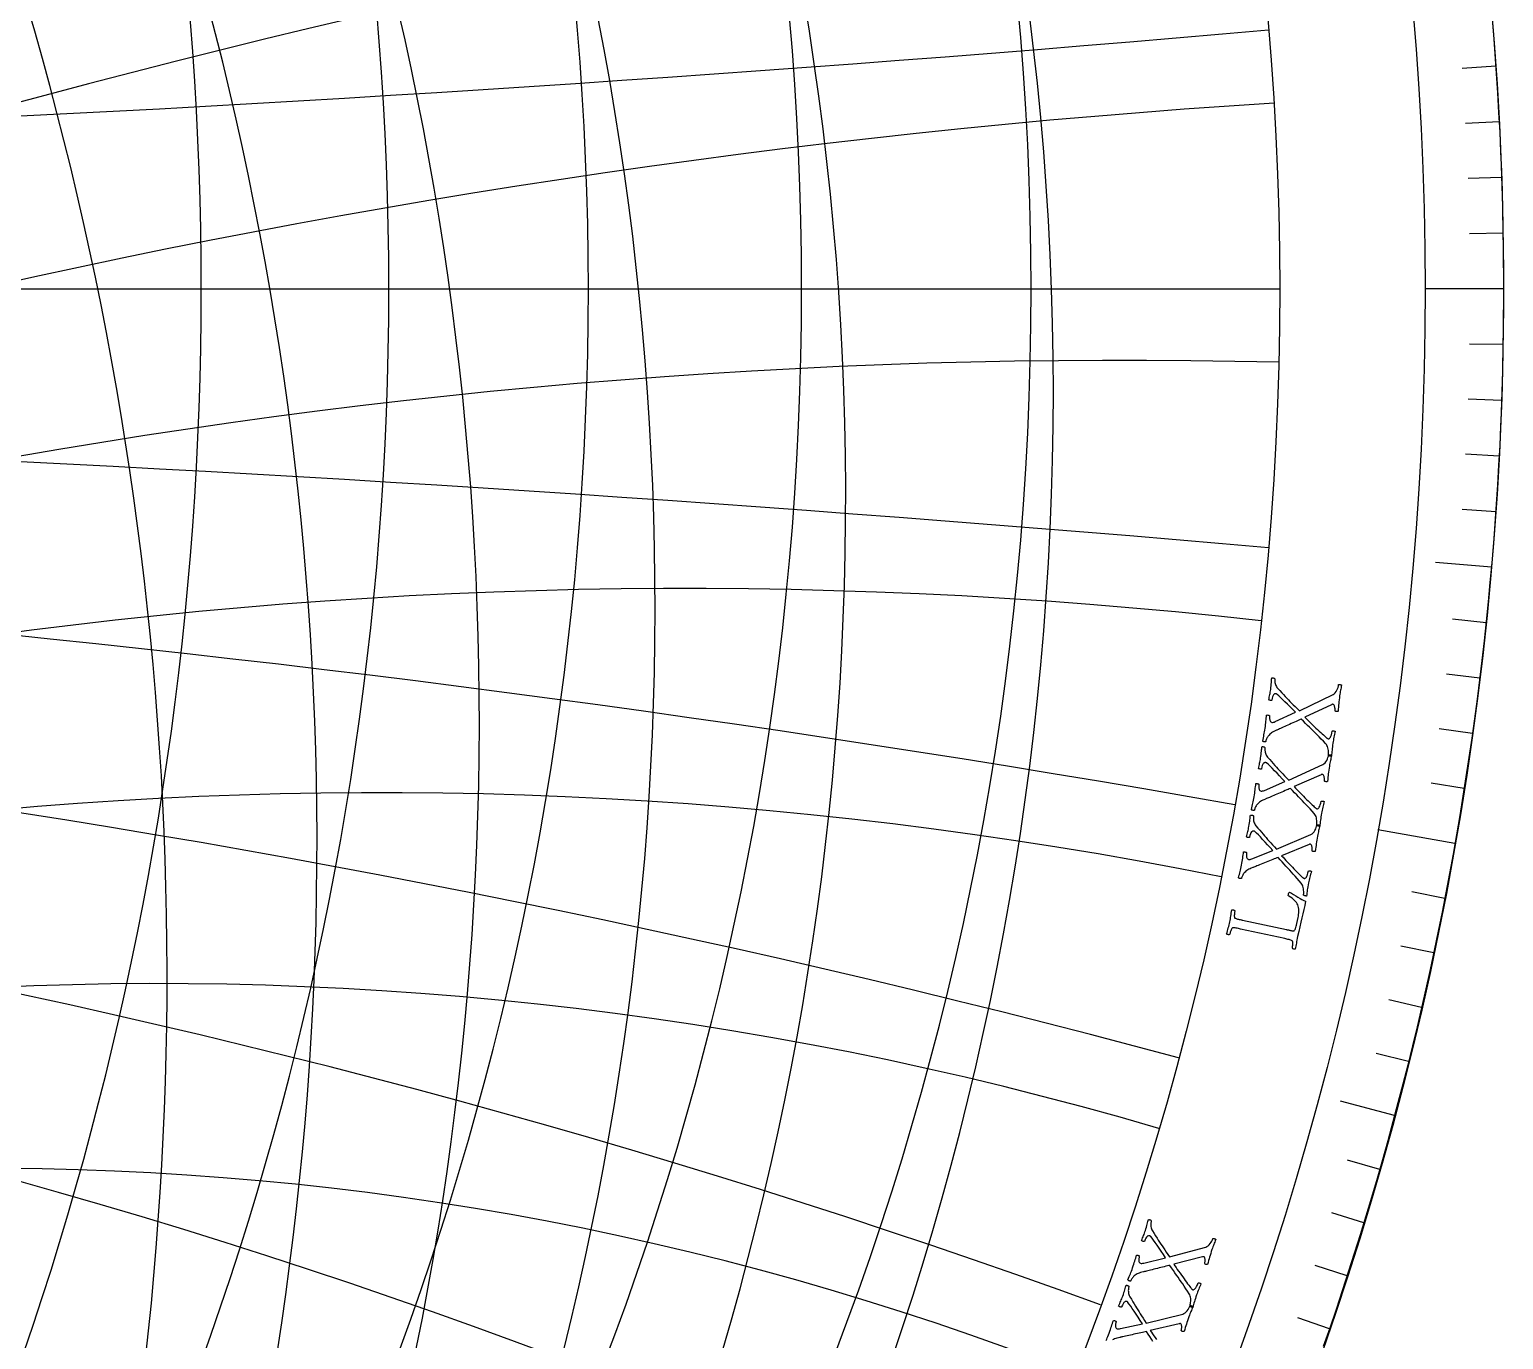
# Model space of a CAD drawing. Header units: millimetres. Extents: x -92 to 92, y -92 to 120.
# Drawn here: x 49.83 to 92.5, y -30.43 to 7.51 of the extents above; entities that cross this region are included whole.
import ezdxf

# ---------------------------------------------------------------- set-up
doc = ezdxf.new("R2010")
doc.units = ezdxf.units.MM
for name, color, linetype in [('CUT_OUTER', 1, 'Continuous'), ('ENGRAVE', 7, 'Continuous'), ('ENGRAVE_FINE', 8, 'Continuous'), ('TEXT', 5, 'Continuous')]:
    doc.layers.add(name, color=color, linetype=linetype)

msp = doc.modelspace()

# ---------------------------------------------------------------- linework, layer by layer
at = {"layer": 'CUT_OUTER'}
msp.add_lwpolyline([(92.1589, 7.9363), (92.2059, 7.3706), (92.2494, 6.8047), (92.2894, 6.2386), (92.3259, 5.6722), (92.359, 5.1056), (92.3886, 4.5388), (92.4147, 3.9718), (92.4373, 3.4047), (92.4565, 2.8374), (92.4721, 2.2701), (92.4843, 1.7026), (92.493, 1.1351), (92.4983, 0.5676), (92.5, 0), (92.4983, -0.5676), (92.493, -1.1351), (92.4843, -1.7026), (92.4721, -2.2701), (92.4565, -2.8374), (92.4373, -3.4047), (92.4147, -3.9718), (92.3886, -4.5388), (92.359, -5.1056), (92.3259, -5.6722), (92.2894, -6.2386), (92.2494, -6.8047), (92.2059, -7.3706), (92.1589, -7.9363), (92.1085, -8.5016), (92.0546, -9.0666), (91.9972, -9.6313), (91.9364, -10.1956), (91.8721, -10.7595), (91.8044, -11.323), (91.7332, -11.8861), (91.6585, -12.4487), (91.5804, -13.0109), (91.4988, -13.5726), (91.4138, -14.1337), (91.3254, -14.6944), (91.2335, -15.2545), (91.1382, -15.814), (91.0394, -16.3729), (90.9373, -16.9312), (90.8317, -17.4889), (90.7226, -18.0459), (90.6102, -18.6022), (90.4944, -19.1578), (90.3751, -19.7127), (90.2524, -20.2669), (90.1264, -20.8203), (89.9969, -21.3729), (89.8641, -21.9247), (89.7279, -22.4757), (89.5883, -23.0258), (89.4453, -23.5751), (89.299, -24.1235), (89.1493, -24.6709), (88.9962, -25.2175), (88.8398, -25.7631), (88.6801, -26.3077), (88.517, -26.8513), (88.3506, -27.394), (88.1808, -27.9356), (88.0077, -28.4761), (87.8314, -29.0156), (87.6517, -29.5539), (87.4687, -30.0912), (87.2824, -30.6273)], dxfattribs=at)
at = {"layer": 'ENGRAVE'}
for points in [[(-86.025, 0), (86.025, 0)], [(-86.025, 0), (86.025, 0)], [(92.5, 0), (90.2338, 0)], [(92.148, -8.0619), (90.5354, -7.9208)], [(91.0947, -16.0625), (88.8629, -15.6689)], [(89.3481, -23.9408), (87.7845, -23.5218)]]:
    msp.add_lwpolyline(points, dxfattribs=at)
for radius in [92.5, 90.2338, 86.025, 86.025]:
    msp.add_circle((0, 0), radius, dxfattribs=at)
for centre, radius, start, end in [((-31.3105, 0), 91.5459, 290, 70), ((-15.1685, 0), 87.3521, 280, 80), ((0, -495.3982), 487.872, 80, 100), ((0, -251.5203), 236.3517, 70, 110), ((0, -172.05), 148.9997, 60, 120)]:
    msp.add_arc(centre, radius, start, end, dxfattribs=at)
at = {"layer": 'ENGRAVE_FINE'}
for points in [[(92.2747, 6.4525), (91.3058, 6.3847)], [(92.3732, 4.8411), (91.4033, 4.7902)], [(92.4437, 3.2282), (91.473, 3.1943)], [(92.4859, 1.6143), (91.5148, 1.5974)], [(92.4859, -1.6143), (91.5148, -1.5974)], [(92.4437, -3.2282), (91.473, -3.1943)], [(92.3732, -4.8411), (91.4033, -4.7902)], [(92.2747, -6.4525), (91.3058, -6.3847)], [(91.9933, -9.6689), (91.0273, -9.5674)], [(91.8105, -11.2729), (90.8465, -11.1545)], [(91.5998, -12.8735), (90.638, -12.7383)], [(91.3612, -14.4702), (90.4019, -14.3183)], [(90.8005, -17.6498), (89.8471, -17.4645)], [(90.4787, -19.2318), (89.5286, -19.0299)], [(90.1292, -20.808), (89.1829, -20.5895)], [(89.7524, -22.3778), (88.81, -22.1428)], [(88.9167, -25.4965), (87.9831, -25.2287)], [(88.4582, -27.0444), (87.5294, -26.7604)], [(87.9727, -28.5841), (87.049, -28.2839)], [(87.4605, -30.1151), (86.5421, -29.7988)]]:
    msp.add_lwpolyline(points, dxfattribs=at)
for centre, radius, start, end in [((-40.1141, 0), 94.9181, 295, 65), ((-23.0503, 0), 89.0596, 285, 75), ((-7.5262, 0), 86.3536, 275, 85), ((-6.8976, -3.0111), 86.3536, 298.583333, 108.583334), ((-13.9016, -6.0687), 87.3521, 303.583333, 103.583333), ((-21.1251, -9.222), 89.0596, 308.583333, 98.583333), ((-28.6955, -12.5268), 91.5459, 313.583333, 93.583333), ((-45.5184, -19.8707), 99.3331, 323.583333, 83.583333), ((-36.7638, -16.049), 94.9181, 318.583333, 88.583333), ((-81.4378, 186.5516), 184.4812, 268.583333, 318.583333), ((-100.6288, 230.5131), 236.3517, 273.583333, 313.583333), ((-132.9774, 304.6148), 321.0497, 278.583333, 308.583333), ((-198.2001, 454.0221), 487.872, 283.583333, 303.583333), ((-394.8919, 904.5889), 983.2702, 288.5833333, 298.5833333), ((394.8919, -904.5889), 983.2702, 108.5833333, 118.5833333), ((198.2001, -454.0221), 487.872, 103.583333, 123.583333), ((132.9774, -304.6148), 321.0497, 98.583333, 128.583333), ((0, 987.0262), 983.2702, 265, 275), ((100.6288, -230.5131), 236.3517, 93.583333, 133.583333), ((81.4378, -186.5516), 184.4812, 88.583333, 138.583333), ((0, -987.0262), 983.2702, 85, 95), ((68.8342, -157.6802), 148.9997, 83.583333, 143.583333), ((0, -332.3751), 321.0497, 75, 105), ((60.0044, -137.4536), 122.8564, 78.583333, 148.583333), ((0, -203.5525), 184.4812, 65, 115), ((53.5435, -122.6535), 102.5206, 73.583333, 153.583333), ((48.6731, -111.4968), 86.025, 68.583333, 158.583333), ((0, -149.98), 122.8564, 55, 125)]:
    msp.add_arc(centre, radius, start, end, dxfattribs=at)
at = {"layer": 'TEXT'}
for points in [[(85.5982, -12.7244), (85.6059, -12.6706), (85.6126, -12.619), (85.6184, -12.5696), (85.6233, -12.5224), (85.6277, -12.4766), (85.6322, -12.4311), (85.6369, -12.386), (85.6416, -12.3414), (85.6498, -12.3398), (85.6609, -12.3395), (85.675, -12.3403), (85.6921, -12.3424), (85.7083, -12.3455), (85.7196, -12.3495), (85.726, -12.3543), (85.7276, -12.36), (85.7263, -12.3721), (85.7257, -12.387), (85.7256, -12.4047), (85.7261, -12.4252), (85.7277, -12.4469), (85.7309, -12.468), (85.7359, -12.4886), (85.7424, -12.5087), (85.7514, -12.5264), (85.7636, -12.5398), (85.779, -12.5491), (85.7975, -12.5542), (85.8163, -12.5546), (85.8384, -12.5508), (85.8639, -12.5428), (85.8928, -12.5306), (86.4823, -12.2613), (86.4016, -12.1816), (86.3233, -12.104), (86.2475, -12.0284), (86.1741, -11.9548), (86.1058, -11.8871), (86.0452, -11.8291), (85.9923, -11.7809), (85.9472, -11.7424), (85.94, -11.7372), (85.9326, -11.733), (85.9252, -11.7297), (85.9176, -11.7274), (85.9107, -11.7258), (85.9053, -11.7246), (85.9015, -11.7238), (85.8992, -11.7234), (85.8876, -11.7241), (85.8746, -11.7294), (85.8603, -11.7391), (85.8445, -11.7533), (85.829, -11.7755), (85.8155, -11.8092), (85.8039, -11.8545), (85.7942, -11.9114), (85.7901, -11.915), (85.782, -11.9171), (85.7699, -11.9177), (85.7539, -11.9167), (85.7373, -11.9147), (85.7234, -11.9121), (85.712, -11.9089), (85.7034, -11.905), (85.7124, -11.8624), (85.7208, -11.8223), (85.7286, -11.7846), (85.7359, -11.7493), (85.7428, -11.7144), (85.7493, -11.6776), (85.7554, -11.6391), (85.7612, -11.5988), (85.7683, -11.543), (85.774, -11.4916), (85.7783, -11.4448), (85.7812, -11.4024), (85.7833, -11.364), (85.7854, -11.3291), (85.7873, -11.2977), (85.7892, -11.2698), (85.797, -11.268), (85.807, -11.2671), (85.8192, -11.267), (85.8337, -11.2679), (85.8482, -11.2701), (85.8605, -11.2741), (85.8706, -11.28), (85.8785, -11.2878), (85.8779, -11.2961), (85.8777, -11.309), (85.8778, -11.3265), (85.8784, -11.3484), (85.8802, -11.3734), (85.8842, -11.3998), (85.8904, -11.4276), (85.8988, -11.457), (85.9099, -11.4866), (85.9245, -11.5153), (85.9426, -11.5431), (85.9642, -11.5701), (86.0243, -11.6341), (86.0803, -11.6938), (86.132, -11.7494), (86.1795, -11.8007), (86.2252, -11.8497), (86.2713, -11.8982), (86.3178, -11.9462), (86.3648, -11.9938), (86.4143, -12.0432), (86.4683, -12.0968), (86.5268, -12.1547), (86.5898, -12.2168), (87.5657, -11.7444), (87.5993, -11.7237), (87.629, -11.6965), (87.6548, -11.6628), (87.6767, -11.6226), (87.6948, -11.5799), (87.7091, -11.5387), (87.7197, -11.499), (87.7265, -11.4607), (87.7346, -11.4577), (87.7452, -11.4564), (87.7584, -11.4568), (87.7741, -11.459), (87.7893, -11.4619), (87.801, -11.4645), (87.8092, -11.4669), (87.8139, -11.469), (87.8051, -11.5124), (87.797, -11.5526), (87.7894, -11.5898), (87.7824, -11.6239), (87.7758, -11.6582), (87.7693, -11.6961), (87.7628, -11.7376), (87.7565, -11.7827), (87.7485, -11.8447), (87.7415, -11.9028), (87.7356, -11.9568), (87.7309, -12.0068), (87.7265, -12.0568), (87.7217, -12.111), (87.7165, -12.1692), (87.7109, -12.2317), (87.7024, -12.236), (87.691, -12.2384), (87.6767, -12.2388), (87.6595, -12.2372), (87.6433, -12.2342), (87.632, -12.2302), (87.6256, -12.2253), (87.624, -12.2195), (87.6249, -12.2086), (87.6251, -12.1946), (87.6245, -12.1776), (87.6231, -12.1574), (87.6207, -12.1359), (87.6168, -12.1148), (87.6115, -12.094), (87.6047, -12.0737), (87.5964, -12.0559), (87.5864, -12.0426), (87.5749, -12.0339), (87.5617, -12.0297), (87.5583, -12.0295), (87.5542, -12.0298), (87.5494, -12.0307), (87.544, -12.032), (87.5385, -12.0337), (87.5336, -12.0357), (87.5292, -12.038), (87.5254, -12.0406), (86.7469, -12.4029), (86.7882, -12.4442), (86.8318, -12.4872), (86.8777, -12.532), (86.9258, -12.5786), (86.9749, -12.6257), (87.0234, -12.6722), (87.0715, -12.7181), (87.119, -12.7634), (87.1649, -12.8068), (87.208, -12.847), (87.2485, -12.8841), (87.2862, -12.9181), (87.3198, -12.9479), (87.3478, -12.9725), (87.3703, -12.992), (87.3872, -13.0062), (87.3904, -13.0085), (87.3943, -13.0112), (87.399, -13.0145), (87.4044, -13.0183), (87.4103, -13.022), (87.4168, -13.0249), (87.4238, -13.0272), (87.4313, -13.0287), (87.4455, -13.0274), (87.46, -13.0194), (87.475, -13.0047), (87.4903, -12.9833), (87.5051, -12.9537), (87.5184, -12.9142), (87.5301, -12.865), (87.5402, -12.806), (87.5484, -12.8029), (87.5591, -12.8012), (87.5724, -12.8008), (87.5883, -12.8019), (87.6037, -12.8038), (87.6154, -12.8062), (87.6235, -12.8091), (87.6279, -12.8124), (87.6187, -12.8543), (87.6096, -12.8966), (87.6007, -12.9393), (87.5918, -12.9824), (87.5833, -13.0256), (87.5755, -13.0685), (87.5682, -13.1111), (87.5616, -13.1533), (87.5533, -13.2105), (87.5461, -13.2634), (87.5402, -13.3121), (87.5355, -13.3567), (87.5315, -13.3995), (87.5274, -13.4432), (87.5235, -13.4877), (87.5195, -13.5329), (87.5104, -13.534), (87.4993, -13.5334), (87.4862, -13.5311), (87.4713, -13.5271), (87.4571, -13.5226), (87.446, -13.5188), (87.4383, -13.5157), (87.4338, -13.5133), (87.4346, -13.5038), (87.435, -13.4876), (87.4351, -13.4648), (87.4347, -13.4353), (87.4331, -13.4018), (87.4294, -13.3668), (87.4235, -13.3302), (87.4154, -13.2922), (87.4045, -13.2552), (87.39, -13.2218), (87.372, -13.1922), (87.3505, -13.1661), (87.2862, -13.099), (87.2244, -13.0352), (87.1654, -12.9746), (87.109, -12.9172), (87.0538, -12.8616), (86.9983, -12.8062), (86.9426, -12.7511), (86.8866, -12.6961), (86.8294, -12.6401), (86.7699, -12.5816), (86.7081, -12.5208), (86.6442, -12.4575), (86.612, -12.4715), (86.5761, -12.4874), (86.5367, -12.5054), (86.4935, -12.5254), (86.448, -12.5466), (86.4015, -12.5679), (86.3539, -12.5894), (86.3053, -12.6112), (86.257, -12.6328), (86.2104, -12.6538), (86.1654, -12.6742), (86.1221, -12.6941), (86.0816, -12.7128), (86.0448, -12.7297), (86.0119, -12.7448), (85.9828, -12.7581), (85.959, -12.7689), (85.9421, -12.7766), (85.9319, -12.7813), (85.9285, -12.7828), (85.8867, -12.8013), (85.8493, -12.8199), (85.8162, -12.8385), (85.7875, -12.8571), (85.7614, -12.8769), (85.7361, -12.899), (85.7116, -12.9233), (85.688, -12.9499), (85.6734, -12.9687), (85.6603, -12.989), (85.6487, -13.011), (85.6387, -13.0345), (85.6304, -13.0575), (85.6238, -13.0779), (85.619, -13.0956), (85.616, -13.1106), (85.6129, -13.1156), (85.6053, -13.1183), (85.5933, -13.1188), (85.577, -13.1171), (85.5601, -13.1137), (85.5465, -13.1093), (85.5362, -13.1038), (85.5293, -13.0973), (85.539, -13.0447), (85.5483, -12.9962), (85.5571, -12.9516), (85.5655, -12.9111), (85.5737, -12.8706), (85.5819, -12.8259), (85.5901, -12.7772), (85.5982, -12.7244)], [(85.2797, -14.7085), (85.2886, -14.6549), (85.2966, -14.6035), (85.3035, -14.5543), (85.3094, -14.5072), (85.3149, -14.4614), (85.3205, -14.4161), (85.3262, -14.3711), (85.332, -14.3266), (85.3402, -14.3252), (85.3513, -14.3252), (85.3654, -14.3264), (85.3824, -14.3288), (85.3985, -14.3323), (85.4097, -14.3365), (85.4161, -14.3415), (85.4175, -14.3472), (85.4159, -14.3593), (85.4149, -14.3742), (85.4144, -14.3919), (85.4144, -14.4124), (85.4155, -14.4341), (85.4183, -14.4553), (85.4228, -14.476), (85.4289, -14.4962), (85.4374, -14.5141), (85.4493, -14.5279), (85.4645, -14.5375), (85.4829, -14.543), (85.5016, -14.5438), (85.5238, -14.5405), (85.5495, -14.5331), (85.5787, -14.5216), (86.1743, -14.2661), (86.0954, -14.1846), (86.019, -14.1051), (85.9449, -14.0278), (85.8733, -13.9525), (85.8066, -13.8832), (85.7473, -13.8239), (85.6956, -13.7744), (85.6513, -13.7349), (85.6443, -13.7295), (85.637, -13.7252), (85.6297, -13.7217), (85.6221, -13.7192), (85.6153, -13.7175), (85.6099, -13.7161), (85.6061, -13.7152), (85.6038, -13.7147), (85.5922, -13.7152), (85.5791, -13.7202), (85.5645, -13.7296), (85.5484, -13.7434), (85.5324, -13.7652), (85.5181, -13.7987), (85.5055, -13.8437), (85.4945, -13.9003), (85.4903, -13.9038), (85.4821, -13.9057), (85.4701, -13.906), (85.4541, -13.9047), (85.4376, -13.9023), (85.4236, -13.8993), (85.4124, -13.8958), (85.4038, -13.8918), (85.4138, -13.8494), (85.4231, -13.8095), (85.4319, -13.772), (85.44, -13.7369), (85.4477, -13.7021), (85.455, -13.6655), (85.462, -13.6272), (85.4687, -13.587), (85.4772, -13.5314), (85.4841, -13.4802), (85.4894, -13.4334), (85.4933, -13.3911), (85.4963, -13.3528), (85.4992, -13.318), (85.5019, -13.2866), (85.5044, -13.2588), (85.5122, -13.2571), (85.5222, -13.2564), (85.5345, -13.2567), (85.5489, -13.2579), (85.5634, -13.2604), (85.5756, -13.2647), (85.5856, -13.2709), (85.5933, -13.2788), (85.5924, -13.2871), (85.5919, -13.3), (85.5917, -13.3175), (85.5917, -13.3394), (85.593, -13.3644), (85.5964, -13.3909), (85.6019, -13.4189), (85.6096, -13.4484), (85.62, -13.4783), (85.634, -13.5073), (85.6514, -13.5356), (85.6724, -13.563), (85.731, -13.6284), (85.7855, -13.6894), (85.836, -13.7462), (85.8823, -13.7986), (85.9268, -13.8486), (85.9718, -13.8982), (86.0172, -13.9473), (86.063, -13.9959), (86.1113, -14.0464), (86.1641, -14.1013), (86.2212, -14.1605), (86.2828, -14.2241), (87.2694, -13.7744), (87.3034, -13.7545), (87.3338, -13.728), (87.3604, -13.6949), (87.3832, -13.6553), (87.4023, -13.613), (87.4176, -13.5722), (87.429, -13.5327), (87.4367, -13.4946), (87.4449, -13.4918), (87.4555, -13.4907), (87.4687, -13.4915), (87.4843, -13.494), (87.4995, -13.4972), (87.5111, -13.5001), (87.5193, -13.5027), (87.5239, -13.5049), (87.5141, -13.5481), (87.505, -13.5881), (87.4966, -13.6251), (87.4889, -13.659), (87.4814, -13.6932), (87.474, -13.7309), (87.4666, -13.7723), (87.4593, -13.8172), (87.4498, -13.879), (87.4415, -13.9369), (87.4343, -13.9908), (87.4284, -14.0406), (87.4229, -14.0905), (87.4168, -14.1446), (87.4103, -14.2027), (87.4032, -14.265), (87.3946, -14.2692), (87.3831, -14.2713), (87.3688, -14.2713), (87.3517, -14.2693), (87.3356, -14.2659), (87.3244, -14.2617), (87.3181, -14.2567), (87.3166, -14.2508), (87.3178, -14.24), (87.3183, -14.226), (87.3181, -14.2089), (87.3172, -14.1887), (87.3153, -14.1671), (87.3119, -14.1459), (87.307, -14.1251), (87.3007, -14.1046), (87.2928, -14.0866), (87.2832, -14.0731), (87.2718, -14.0641), (87.2588, -14.0596), (87.2553, -14.0593), (87.2512, -14.0596), (87.2465, -14.0603), (87.241, -14.0615), (87.2355, -14.0631), (87.2305, -14.065), (87.2261, -14.0672), (87.2222, -14.0696), (86.4356, -14.4138), (86.4759, -14.456), (86.5184, -14.5001), (86.5632, -14.5459), (86.6103, -14.5936), (86.6583, -14.6418), (86.7057, -14.6894), (86.7527, -14.7364), (86.7991, -14.7828), (86.844, -14.8272), (86.8862, -14.8685), (86.9258, -14.9065), (86.9627, -14.9414), (86.9956, -14.9719), (87.023, -14.9972), (87.045, -15.0172), (87.0616, -15.0318), (87.0648, -15.0341), (87.0686, -15.037), (87.0732, -15.0404), (87.0785, -15.0443), (87.0844, -15.0481), (87.0908, -15.0512), (87.0978, -15.0536), (87.1052, -15.0553), (87.1194, -15.0543), (87.1341, -15.0467), (87.1494, -15.0324), (87.1653, -15.0113), (87.1807, -14.982), (87.1949, -14.9429), (87.2078, -14.8939), (87.2193, -14.8352), (87.2275, -14.8323), (87.2383, -14.8308), (87.2516, -14.8308), (87.2674, -14.8322), (87.2827, -14.8345), (87.2944, -14.8372), (87.3024, -14.8402), (87.3068, -14.8437), (87.2966, -14.8853), (87.2866, -14.9274), (87.2766, -14.9699), (87.2667, -15.0128), (87.2573, -15.0558), (87.2484, -15.0984), (87.2402, -15.1408), (87.2325, -15.1829), (87.2229, -15.2399), (87.2146, -15.2926), (87.2075, -15.3412), (87.2018, -15.3856), (87.1967, -15.4284), (87.1917, -15.4719), (87.1867, -15.5163), (87.1817, -15.5615), (87.1725, -15.5623), (87.1614, -15.5614), (87.1485, -15.5588), (87.1336, -15.5545), (87.1195, -15.5496), (87.1086, -15.5456), (87.1009, -15.5423), (87.0965, -15.5398), (87.0975, -15.5303), (87.0983, -15.5142), (87.0988, -15.4914), (87.0992, -15.4619), (87.0984, -15.4284), (87.0954, -15.3933), (87.0904, -15.3566), (87.0832, -15.3183), (87.0731, -15.2811), (87.0595, -15.2474), (87.0422, -15.2174), (87.0213, -15.1908), (86.9585, -15.1222), (86.8983, -15.057), (86.8406, -14.995), (86.7855, -14.9364), (86.7316, -14.8795), (86.6775, -14.8228), (86.623, -14.7664), (86.5684, -14.7102), (86.5124, -14.6528), (86.4543, -14.593), (86.394, -14.5307), (86.3315, -14.466), (86.2991, -14.4792), (86.2629, -14.4943), (86.2229, -14.5114), (86.1793, -14.5304), (86.1334, -14.5505), (86.0863, -14.5707), (86.0383, -14.5911), (85.9892, -14.6118), (85.9404, -14.6322), (85.8933, -14.6521), (85.8479, -14.6715), (85.8042, -14.6904), (85.7632, -14.7081), (85.7261, -14.7242), (85.6928, -14.7385), (85.6634, -14.7511), (85.6394, -14.7614), (85.6222, -14.7687), (85.6119, -14.7731), (85.6085, -14.7746), (85.5663, -14.7922), (85.5285, -14.8098), (85.495, -14.8276), (85.4658, -14.8456), (85.4392, -14.8648), (85.4134, -14.8863), (85.3884, -14.91), (85.3642, -14.936), (85.3491, -14.9545), (85.3356, -14.9745), (85.3235, -14.9962), (85.313, -15.0195), (85.3041, -15.0423), (85.297, -15.0625), (85.2918, -15.0801), (85.2885, -15.095), (85.2852, -15.1), (85.2776, -15.1025), (85.2657, -15.1027), (85.2493, -15.1006), (85.2325, -15.0969), (85.219, -15.0921), (85.2089, -15.0864), (85.2021, -15.0798), (85.213, -15.0274), (85.2234, -14.9791), (85.2333, -14.9348), (85.2427, -14.8944), (85.2518, -14.8541), (85.261, -14.8097), (85.2703, -14.7611), (85.2797, -14.7085)], [(84.9152, -16.6847), (84.9254, -16.6313), (84.9345, -16.5801), (84.9425, -16.5311), (84.9496, -16.4841), (84.9561, -16.4385), (84.9627, -16.3933), (84.9695, -16.3485), (84.9763, -16.3041), (84.9845, -16.3029), (84.9957, -16.3031), (85.0097, -16.3046), (85.0267, -16.3075), (85.0427, -16.3114), (85.0538, -16.3159), (85.06, -16.321), (85.0613, -16.3267), (85.0595, -16.3387), (85.0581, -16.3536), (85.0572, -16.3713), (85.0568, -16.3918), (85.0574, -16.4135), (85.0596, -16.4348), (85.0636, -16.4556), (85.0692, -16.4759), (85.0774, -16.494), (85.0889, -16.508), (85.1039, -16.518), (85.1222, -16.5239), (85.1409, -16.5252), (85.1631, -16.5224), (85.189, -16.5156), (85.2184, -16.5048), (85.8198, -16.2632), (85.7429, -16.1798), (85.6683, -16.0986), (85.5961, -16.0196), (85.5262, -15.9427), (85.4611, -15.8719), (85.4032, -15.8112), (85.3526, -15.7606), (85.3093, -15.72), (85.3024, -15.7145), (85.2953, -15.7099), (85.288, -15.7063), (85.2805, -15.7037), (85.2737, -15.7017), (85.2684, -15.7003), (85.2646, -15.6993), (85.2623, -15.6987), (85.2507, -15.699), (85.2375, -15.7036), (85.2227, -15.7126), (85.2063, -15.7261), (85.1897, -15.7475), (85.1747, -15.7806), (85.161, -15.8254), (85.1487, -15.8817), (85.1444, -15.8851), (85.1362, -15.8868), (85.1241, -15.8868), (85.1082, -15.8851), (85.0917, -15.8824), (85.0779, -15.8791), (85.0667, -15.8753), (85.0583, -15.8711), (85.0692, -15.829), (85.0795, -15.7893), (85.0891, -15.7519), (85.098, -15.7171), (85.1065, -15.6825), (85.1147, -15.6461), (85.1226, -15.6079), (85.1302, -15.5679), (85.1399, -15.5125), (85.148, -15.4614), (85.1545, -15.4148), (85.1593, -15.3727), (85.1632, -15.3344), (85.1669, -15.2996), (85.1703, -15.2684), (85.1735, -15.2406), (85.1813, -15.2391), (85.1913, -15.2387), (85.2036, -15.2392), (85.218, -15.2407), (85.2324, -15.2436), (85.2445, -15.2482), (85.2543, -15.2545), (85.2618, -15.2626), (85.2608, -15.271), (85.26, -15.2839), (85.2594, -15.3013), (85.2589, -15.3232), (85.2596, -15.3482), (85.2624, -15.3748), (85.2673, -15.4029), (85.2742, -15.4326), (85.284, -15.4627), (85.2973, -15.4921), (85.3141, -15.5207), (85.3344, -15.5487), (85.3915, -15.6153), (85.4445, -15.6776), (85.4936, -15.7355), (85.5387, -15.789), (85.5821, -15.8401), (85.6259, -15.8907), (85.6701, -15.9408), (85.7148, -15.9905), (85.762, -16.0421), (85.8134, -16.0982), (85.8692, -16.1588), (85.9293, -16.2237), (86.926, -15.7971), (86.9605, -15.778), (86.9914, -15.7522), (87.0188, -15.7197), (87.0426, -15.6806), (87.0626, -15.6388), (87.0789, -15.5983), (87.0912, -15.5591), (87.0998, -15.5212), (87.108, -15.5186), (87.1187, -15.5178), (87.1318, -15.5188), (87.1474, -15.5217), (87.1625, -15.5253), (87.1741, -15.5285), (87.1821, -15.5312), (87.1867, -15.5335), (87.176, -15.5764), (87.1659, -15.6163), (87.1567, -15.6531), (87.1481, -15.6868), (87.1399, -15.7208), (87.1316, -15.7583), (87.1233, -15.7995), (87.1149, -15.8442), (87.1039, -15.9059), (87.0943, -15.9635), (87.0859, -16.0172), (87.0788, -16.0669), (87.0721, -16.1167), (87.0648, -16.1705), (87.0569, -16.2285), (87.0484, -16.2906), (87.0397, -16.2946), (87.0282, -16.2964), (87.0139, -16.2962), (86.9968, -16.2938), (86.9808, -16.29), (86.9697, -16.2855), (86.9635, -16.2803), (86.9622, -16.2745), (86.9636, -16.2636), (86.9644, -16.2496), (86.9646, -16.2325), (86.9642, -16.2123), (86.9628, -16.1907), (86.9599, -16.1695), (86.9555, -16.1485), (86.9497, -16.1279), (86.9422, -16.1097), (86.9329, -16.096), (86.9217, -16.0867), (86.9088, -16.0819), (86.9054, -16.0816), (86.9013, -16.0817), (86.8965, -16.0823), (86.891, -16.0834), (86.8854, -16.0849), (86.8804, -16.0867), (86.876, -16.0887), (86.872, -16.0911), (86.0776, -16.4169), (86.1169, -16.4601), (86.1584, -16.5051), (86.2022, -16.552), (86.2481, -16.6007), (86.2949, -16.6501), (86.3413, -16.6988), (86.3871, -16.7468), (86.4325, -16.7943), (86.4763, -16.8397), (86.5175, -16.8819), (86.5562, -16.9209), (86.5923, -16.9566), (86.6245, -16.9879), (86.6514, -17.0138), (86.6729, -17.0343), (86.6891, -17.0493), (86.6922, -17.0517), (86.696, -17.0546), (86.7005, -17.0581), (86.7057, -17.0622), (86.7115, -17.0661), (86.7179, -17.0694), (86.7247, -17.0719), (86.7322, -17.0738), (86.7464, -17.0732), (86.7613, -17.0659), (86.7769, -17.0519), (86.7932, -17.0312), (86.8094, -17.0023), (86.8244, -16.9635), (86.8384, -16.9149), (86.8513, -16.8564), (86.8596, -16.8537), (86.8704, -16.8525), (86.8837, -16.8527), (86.8995, -16.8545), (86.9148, -16.8572), (86.9263, -16.8601), (86.9343, -16.8634), (86.9386, -16.8669), (86.9275, -16.9083), (86.9164, -16.9501), (86.9055, -16.9924), (86.8946, -17.0351), (86.8841, -17.0778), (86.8743, -17.1202), (86.8651, -17.1624), (86.8565, -17.2043), (86.8455, -17.261), (86.836, -17.3136), (86.8278, -17.362), (86.821, -17.4063), (86.815, -17.4489), (86.8089, -17.4923), (86.8029, -17.5365), (86.7969, -17.5816), (86.7877, -17.5822), (86.7766, -17.5811), (86.7637, -17.5782), (86.749, -17.5735), (86.7349, -17.5683), (86.7241, -17.564), (86.7165, -17.5606), (86.7122, -17.558), (86.7134, -17.5485), (86.7145, -17.5324), (86.7157, -17.5096), (86.7167, -17.4802), (86.7167, -17.4466), (86.7145, -17.4114), (86.7103, -17.3747), (86.704, -17.3363), (86.6949, -17.2988), (86.682, -17.2648), (86.6654, -17.2343), (86.6451, -17.2074), (86.5839, -17.1373), (86.5252, -17.0707), (86.469, -17.0074), (86.4153, -16.9475), (86.3628, -16.8894), (86.3099, -16.8315), (86.2568, -16.7738), (86.2035, -16.7163), (86.1489, -16.6577), (86.0922, -16.5965), (86.0334, -16.5328), (85.9724, -16.4667), (85.9396, -16.4791), (85.903, -16.4934), (85.8628, -16.5096), (85.8187, -16.5276), (85.7723, -16.5465), (85.7248, -16.5657), (85.6763, -16.585), (85.6267, -16.6045), (85.5775, -16.6238), (85.53, -16.6426), (85.4841, -16.6609), (85.4399, -16.6788), (85.3985, -16.6956), (85.3611, -16.7107), (85.3275, -16.7243), (85.2978, -16.7362), (85.2735, -16.7459), (85.2562, -16.7529), (85.2458, -16.757), (85.2423, -16.7584), (85.1998, -16.775), (85.1615, -16.7918), (85.1276, -16.8088), (85.0981, -16.8261), (85.071, -16.8447), (85.0448, -16.8655), (85.0192, -16.8887), (84.9944, -16.9141), (84.9789, -16.9322), (84.9649, -16.9519), (84.9523, -16.9733), (84.9412, -16.9964), (84.9318, -17.019), (84.9243, -17.039), (84.9187, -17.0565), (84.915, -17.0713), (84.9116, -17.0762), (84.904, -17.0786), (84.892, -17.0785), (84.8757, -17.076), (84.859, -17.0719), (84.8456, -17.0668), (84.8356, -17.0609), (84.829, -17.0541), (84.8411, -17.002), (84.8527, -16.9539), (84.8636, -16.9098), (84.8738, -16.8697), (84.8839, -16.8296), (84.8941, -16.7854), (84.9046, -16.7371), (84.9152, -16.6847)], [(86.2223, -18.5549), (86.2258, -18.5556), (86.23, -18.5565), (86.235, -18.5576), (86.2407, -18.5588), (86.2555, -18.562), (86.2725, -18.5657), (86.2915, -18.5698), (86.3127, -18.5743), (86.3344, -18.5788), (86.3553, -18.5827), (86.3754, -18.586), (86.3945, -18.5887), (86.4114, -18.5903), (86.4246, -18.5904), (86.4341, -18.5888), (86.44, -18.5856), (86.4532, -18.5714), (86.4646, -18.5551), (86.4743, -18.5365), (86.4823, -18.5158), (86.4897, -18.4907), (86.498, -18.4591), (86.507, -18.4211), (86.5168, -18.3766), (86.5526, -18.2071), (86.5606, -18.1626), (86.5666, -18.1155), (86.5705, -18.0657), (86.5723, -18.0133), (86.5711, -17.9619), (86.5659, -17.9151), (86.5567, -17.8729), (86.5436, -17.8353), (86.5273, -17.8036), (86.507, -17.772), (86.4827, -17.7406), (86.4543, -17.7094), (86.4207, -17.6784), (86.3806, -17.6475), (86.3342, -17.6166), (86.2813, -17.5859), (86.2742, -17.5793), (86.2703, -17.5693), (86.2694, -17.5559), (86.2716, -17.5392), (86.2779, -17.5141), (86.2856, -17.494), (86.2946, -17.479), (86.305, -17.4692), (86.3629, -17.5038), (86.4225, -17.5398), (86.4839, -17.5772), (86.5469, -17.616), (86.6088, -17.6528), (86.6665, -17.6842), (86.7202, -17.7101), (86.7698, -17.7306), (86.7444, -17.8524), (86.7182, -17.9736), (86.6911, -18.0942), (86.6631, -18.2142), (86.6343, -18.3379), (86.6043, -18.4693), (86.5733, -18.6086), (86.5411, -18.7558), (86.5303, -18.8069), (86.5207, -18.8554), (86.5122, -18.9014), (86.5048, -18.9447), (86.4976, -18.9872), (86.4896, -19.0302), (86.4809, -19.0739), (86.4714, -19.1182), (86.463, -19.1219), (86.4526, -19.1234), (86.4404, -19.1226), (86.4262, -19.1196), (86.4123, -19.1152), (86.401, -19.1103), (86.3921, -19.105), (86.3857, -19.0993), (86.3879, -19.0881), (86.3904, -19.0729), (86.3931, -19.0537), (86.3961, -19.0306), (86.3987, -19.0057), (86.4002, -18.9811), (86.4006, -18.9569), (86.3999, -18.9331), (86.3979, -18.912), (86.3944, -18.896), (86.3893, -18.8851), (86.3828, -18.8793), (86.3643, -18.8695), (86.3428, -18.8605), (86.3183, -18.8523), (86.2909, -18.8448), (86.2614, -18.8376), (86.2307, -18.8304), (86.1988, -18.8231), (86.1658, -18.8158), (84.8893, -18.5371), (84.8561, -18.5299), (84.8238, -18.5232), (84.7925, -18.5168), (84.762, -18.5109), (84.7333, -18.5061), (84.7071, -18.5032), (84.6836, -18.5023), (84.6626, -18.5034), (84.6531, -18.5055), (84.6436, -18.5131), (84.6342, -18.5259), (84.6248, -18.5441), (84.6157, -18.5653), (84.607, -18.5871), (84.5987, -18.6097), (84.5909, -18.633), (84.584, -18.6547), (84.5785, -18.6729), (84.5744, -18.6874), (84.5717, -18.6982), (84.5635, -18.7007), (84.5532, -18.7017), (84.5409, -18.7012), (84.5265, -18.6993), (84.5124, -18.6961), (84.5009, -18.6917), (84.4921, -18.6861), (84.486, -18.6793), (84.4975, -18.6347), (84.5092, -18.5905), (84.5209, -18.5467), (84.5327, -18.5034), (84.5442, -18.4604), (84.5551, -18.4176), (84.5652, -18.375), (84.5747, -18.3327), (84.5838, -18.2893), (84.5922, -18.2462), (84.5999, -18.2037), (84.6068, -18.1615), (84.6136, -18.1191), (84.6208, -18.0759), (84.6283, -18.0317), (84.6362, -17.9866), (84.6446, -17.9829), (84.6549, -17.9815), (84.6671, -17.9822), (84.6813, -17.9851), (84.6952, -17.9894), (84.7066, -17.9941), (84.7156, -17.9992), (84.722, -18.0048), (84.7199, -18.0158), (84.7177, -18.0307), (84.7152, -18.0495), (84.7124, -18.0722), (84.71, -18.0965), (84.7082, -18.1202), (84.7072, -18.1432), (84.7069, -18.1656), (84.708, -18.1856), (84.7112, -18.2013), (84.7166, -18.2127), (84.7241, -18.2198), (84.7397, -18.2274), (84.7578, -18.2346), (84.7783, -18.2413), (84.8014, -18.2475), (84.8264, -18.2536), (84.8525, -18.2597), (84.8798, -18.2659), (84.9083, -18.2721), (84.9129, -18.2731), (84.9175, -18.2741), (84.9221, -18.2751), (84.9267, -18.2761), (84.9313, -18.2771), (84.9359, -18.278), (84.9405, -18.279), (84.9451, -18.28)], [(81.7646, -28.3463), (81.7821, -28.2948), (81.7983, -28.2454), (81.8131, -28.1979), (81.8266, -28.1525), (81.8394, -28.1082), (81.8523, -28.0644), (81.8652, -28.0209), (81.8782, -27.9779), (81.8865, -27.9779), (81.8975, -27.9796), (81.9112, -27.9831), (81.9276, -27.9883), (81.9429, -27.9943), (81.9533, -28.0003), (81.9587, -28.0063), (81.9592, -28.0121), (81.9557, -28.0238), (81.9523, -28.0383), (81.9489, -28.0557), (81.9456, -28.076), (81.9432, -28.0976), (81.9425, -28.1189), (81.9435, -28.1401), (81.9463, -28.161), (81.9518, -28.18), (81.9613, -28.1955), (81.9747, -28.2075), (81.992, -28.2159), (82.0103, -28.2198), (82.0328, -28.2201), (82.0593, -28.217), (82.09, -28.2104), (82.7191, -28.0549), (82.6546, -27.9616), (82.592, -27.8708), (82.5315, -27.7825), (82.473, -27.6966), (82.4184, -27.6174), (82.3695, -27.5492), (82.3265, -27.4921), (82.2893, -27.4458), (82.2832, -27.4394), (82.2767, -27.4339), (82.27, -27.4293), (82.263, -27.4257), (82.2565, -27.4228), (82.2515, -27.4206), (82.2478, -27.4191), (82.2456, -27.4183), (82.2341, -27.4169), (82.2204, -27.4196), (82.2045, -27.4265), (82.1864, -27.4375), (82.167, -27.4565), (82.1475, -27.4872), (82.1277, -27.5295), (82.1077, -27.5836), (82.1029, -27.5864), (82.0946, -27.587), (82.0827, -27.5853), (82.0671, -27.5814), (82.0512, -27.5763), (82.0379, -27.5712), (82.0274, -27.5659), (82.0196, -27.5606), (82.0363, -27.5203), (82.052, -27.4824), (82.0667, -27.4468), (82.0804, -27.4135), (82.0936, -27.3805), (82.1068, -27.3456), (82.12, -27.3088), (82.1331, -27.2703), (82.1504, -27.2168), (82.1655, -27.1674), (82.1784, -27.1221), (82.1891, -27.081), (82.1983, -27.0437), (82.2067, -27.0098), (82.2145, -26.9793), (82.2215, -26.9522), (82.2295, -26.9518), (82.2395, -26.9528), (82.2515, -26.955), (82.2656, -26.9585), (82.2795, -26.9634), (82.2908, -26.9696), (82.2996, -26.9773), (82.3059, -26.9864), (82.3038, -26.9945), (82.3012, -27.0071), (82.2981, -27.0243), (82.2946, -27.046), (82.2918, -27.0708), (82.2909, -27.0975), (82.2918, -27.126), (82.2945, -27.1564), (82.3, -27.1876), (82.3091, -27.2185), (82.3217, -27.2492), (82.3379, -27.2797), (82.3852, -27.3537), (82.4291, -27.4227), (82.4696, -27.4869), (82.5068, -27.5462), (82.5426, -27.6027), (82.579, -27.6589), (82.6158, -27.7147), (82.6532, -27.7702), (82.6926, -27.8279), (82.7358, -27.8906), (82.7826, -27.9583), (82.833, -28.031), (83.8794, -27.7473), (83.9163, -27.7332), (83.9505, -27.712), (83.9821, -27.6836), (84.0111, -27.6482), (84.0368, -27.6096), (84.0585, -27.5718), (84.0762, -27.5347), (84.09, -27.4983), (84.0985, -27.4969), (84.1092, -27.4976), (84.122, -27.5004), (84.1371, -27.5055), (84.1515, -27.5111), (84.1625, -27.5158), (84.1701, -27.5197), (84.1743, -27.5226), (84.1577, -27.5636), (84.1422, -27.6017), (84.1279, -27.6368), (84.1148, -27.669), (84.1019, -27.7015), (84.0885, -27.7376), (84.0745, -27.7772), (84.0599, -27.8203), (84.0405, -27.8798), (84.0229, -27.9355), (84.0072, -27.9875), (83.9932, -28.0358), (83.9797, -28.0841), (83.9649, -28.1365), (83.949, -28.1928), (83.932, -28.2531), (83.9228, -28.2558), (83.9111, -28.256), (83.897, -28.2538), (83.8804, -28.249), (83.8651, -28.243), (83.8547, -28.237), (83.8493, -28.2311), (83.8488, -28.2251), (83.8518, -28.2145), (83.8545, -28.2008), (83.8571, -28.1839), (83.8595, -28.1638), (83.8611, -28.1422), (83.8611, -28.1208), (83.8597, -28.0994), (83.8568, -28.0782), (83.852, -28.0592), (83.8446, -28.0443), (83.8349, -28.0335), (83.8228, -28.027), (83.8194, -28.0262), (83.8153, -28.0257), (83.8105, -28.0257), (83.8049, -28.026), (83.7992, -28.0267), (83.794, -28.0277), (83.7893, -28.0292), (83.7851, -28.031), (82.953, -28.243), (82.9859, -28.2912), (83.0208, -28.3415), (83.0576, -28.394), (83.0963, -28.4487), (83.1358, -28.5041), (83.1749, -28.5588), (83.2136, -28.6128), (83.2519, -28.6661), (83.2889, -28.7172), (83.3239, -28.7647), (83.3568, -28.8087), (83.3876, -28.8491), (83.4151, -28.8846), (83.4381, -28.9139), (83.4565, -28.9372), (83.4705, -28.9543), (83.4732, -28.9571), (83.4766, -28.9606), (83.4806, -28.9647), (83.4852, -28.9694), (83.4904, -28.9741), (83.4962, -28.9782), (83.5026, -28.9817), (83.5097, -28.9846), (83.5239, -28.986), (83.5396, -28.9808), (83.5571, -28.9691), (83.5761, -28.9509), (83.5961, -28.9245), (83.6165, -28.8882), (83.6371, -28.842), (83.658, -28.7859), (83.6666, -28.7844), (83.6774, -28.7847), (83.6906, -28.7868), (83.706, -28.7907), (83.7207, -28.7955), (83.7318, -28.8), (83.7392, -28.8043), (83.743, -28.8085), (83.7262, -28.8479), (83.7094, -28.8878), (83.6927, -28.9281), (83.676, -28.9689), (83.6597, -29.0097), (83.644, -29.0504), (83.629, -29.0909), (83.6147, -29.1312), (83.5959, -29.1858), (83.5791, -29.2365), (83.5643, -29.2833), (83.5514, -29.3262), (83.5395, -29.3676), (83.5275, -29.4097), (83.5153, -29.4527), (83.5031, -29.4965), (83.4939, -29.4958), (83.4831, -29.4931), (83.4707, -29.4885), (83.4568, -29.4818), (83.4436, -29.4747), (83.4335, -29.4689), (83.4265, -29.4645), (83.4225, -29.4613), (83.425, -29.4521), (83.4284, -29.4362), (83.4327, -29.4138), (83.4378, -29.3848), (83.4425, -29.3516), (83.4453, -29.3165), (83.4462, -29.2795), (83.4453, -29.2406), (83.4415, -29.2022), (83.4334, -29.1668), (83.4212, -29.1343), (83.4049, -29.1047), (83.3541, -29.0269), (83.3052, -28.9527), (83.2584, -28.8822), (83.2136, -28.8154), (83.1696, -28.7505), (83.1254, -28.6858), (83.0808, -28.6213), (83.036, -28.557), (82.9901, -28.4913), (82.9425, -28.4229), (82.8931, -28.3516), (82.8419, -28.2776), (82.8077, -28.2854), (82.7695, -28.2944), (82.7274, -28.3048), (82.6812, -28.3165), (82.6326, -28.3288), (82.5829, -28.3412), (82.5322, -28.3535), (82.4804, -28.3659), (82.429, -28.3782), (82.3793, -28.3902), (82.3313, -28.402), (82.2851, -28.4135), (82.2418, -28.4244), (82.2025, -28.4342), (82.1674, -28.4429), (82.1364, -28.4506), (82.111, -28.4568), (82.0928, -28.4613), (82.082, -28.464), (82.0783, -28.4649), (82.0339, -28.4753), (81.9937, -28.4866), (81.9577, -28.4988), (81.9261, -28.5118), (81.8967, -28.5264), (81.8678, -28.5434), (81.8392, -28.5628), (81.8111, -28.5845), (81.7933, -28.6003), (81.7766, -28.6178), (81.7612, -28.6373), (81.747, -28.6585), (81.7345, -28.6796), (81.7243, -28.6984), (81.7163, -28.7149), (81.7106, -28.7291), (81.7066, -28.7335), (81.6987, -28.7347), (81.6868, -28.733), (81.6711, -28.7283), (81.6551, -28.7219), (81.6425, -28.715), (81.6335, -28.7077), (81.6279, -28.7), (81.6471, -28.6502), (81.6652, -28.6042), (81.6822, -28.562), (81.6979, -28.5238), (81.7135, -28.4854), (81.7298, -28.4431), (81.7468, -28.3967), (81.7646, -28.3463)]]:
    msp.add_lwpolyline(points, close=True, dxfattribs=at)
for points in [[(80.9969, -30.4509), (81.0136, -30.4131), (81.03, -30.3751), (81.0473, -30.3331), (81.0654, -30.2872), (81.0844, -30.2372), (81.0844, -30.2372), (81.1031, -30.1862), (81.1204, -30.1371), (81.1363, -30.09), (81.1509, -30.0449), (81.1647, -30.0009), (81.1786, -29.9574), (81.1925, -29.9143), (81.2065, -29.8716), (81.2147, -29.8717), (81.2257, -29.8737), (81.2393, -29.8775), (81.2556, -29.8831), (81.2708, -29.8895), (81.281, -29.8957), (81.2863, -29.9018), (81.2867, -29.9076), (81.2829, -29.9192), (81.2792, -29.9336), (81.2754, -29.951), (81.2716, -29.9711), (81.2687, -29.9927), (81.2675, -30.014), (81.268, -30.0352), (81.2703, -30.0562), (81.2754, -30.0753), (81.2845, -30.0911), (81.2976, -30.1033), (81.3147, -30.1121), (81.333, -30.1164), (81.3554, -30.1173), (81.382, -30.1148), (81.4128, -30.1089), (82.0454, -29.968), (81.983, -29.8733), (81.9226, -29.781), (81.8641, -29.6913), (81.8076, -29.6041), (81.7549, -29.5237), (81.7076, -29.4544), (81.6659, -29.3962), (81.6298, -29.3492), (81.6238, -29.3426), (81.6176, -29.337), (81.6109, -29.3322), (81.604, -29.3284), (81.5976, -29.3254), (81.5926, -29.3231), (81.589, -29.3215), (81.5868, -29.3206), (81.5753, -29.3189), (81.5616, -29.3213), (81.5455, -29.3279), (81.5271, -29.3385), (81.5073, -29.357), (81.4871, -29.3872), (81.4663, -29.4291), (81.4451, -29.4827), (81.4403, -29.4854), (81.4319, -29.4857), (81.42, -29.4838), (81.4046, -29.4795), (81.3887, -29.4741), (81.3756, -29.4686), (81.3652, -29.4631), (81.3575, -29.4576), (81.3752, -29.4178), (81.3917, -29.3802), (81.4073, -29.345), (81.4218, -29.312), (81.4357, -29.2793), (81.4497, -29.2447), (81.4637, -29.2083), (81.4777, -29.17), (81.4963, -29.1169), (81.5126, -29.0679), (81.5265, -29.023), (81.5381, -28.9821), (81.5482, -28.945), (81.5574, -28.9113), (81.5659, -28.881), (81.5735, -28.8541), (81.5815, -28.8539), (81.5914, -28.8551), (81.6034, -28.8576), (81.6175, -28.8614), (81.6312, -28.8666), (81.6424, -28.8731), (81.651, -28.881), (81.6571, -28.8902), (81.6548, -28.8983), (81.6519, -28.9108), (81.6484, -28.9279), (81.6444, -28.9495), (81.641, -28.9743), (81.6395, -29.001), (81.6397, -29.0295), (81.6418, -29.0599), (81.6465, -29.0912), (81.6549, -29.1223), (81.6668, -29.1533), (81.6823, -29.1842), (81.7278, -29.2592), (81.7701, -29.3293), (81.8091, -29.3944), (81.845, -29.4545), (81.8795, -29.5119), (81.9145, -29.5689), (81.95, -29.6256), (81.9861, -29.6819), (82.0242, -29.7405), (82.0659, -29.8042), (82.1111, -29.873), (82.1598, -29.9468), (83.2125, -29.6875), (83.2497, -29.6742), (83.2844, -29.6538), (83.3167, -29.6262), (83.3465, -29.5915), (83.3731, -29.5535), (83.3956, -29.5161), (83.4142, -29.4795), (83.4288, -29.4435), (83.4373, -29.4422), (83.448, -29.4431), (83.4608, -29.4463), (83.4757, -29.4517), (83.49, -29.4577), (83.5009, -29.4627), (83.5084, -29.4667), (83.5126, -29.4697), (83.495, -29.5103), (83.4787, -29.548), (83.4635, -29.5828), (83.4496, -29.6147), (83.436, -29.6469), (83.4217, -29.6826), (83.4068, -29.7219), (83.3913, -29.7646), (83.3705, -29.8237), (83.3516, -29.879), (83.3347, -29.9306), (83.3196, -29.9785), (83.3049, -30.0265), (83.289, -30.0785), (83.2718, -30.1344), (83.2533, -30.1943), (83.2441, -30.1968), (83.2324, -30.1968), (83.2184, -30.1942), (83.2019, -30.1891), (83.1867, -30.1827), (83.1765, -30.1765), (83.1712, -30.1704), (83.1708, -30.1644), (83.174, -30.1539), (83.1771, -30.1403), (83.1801, -30.1234), (83.1829, -30.1034), (83.185, -30.0819), (83.1856, -30.0604), (83.1847, -30.0391), (83.1822, -30.0178), (83.1778, -29.9986), (83.1709, -29.9835), (83.1614, -29.9726), (83.1494, -29.9658), (83.1461, -29.9649), (83.142, -29.9643), (83.1372, -29.9642), (83.1316, -29.9644), (83.1259, -29.9649), (83.1206, -29.9658), (83.1159, -29.9672), (83.1116, -29.9689), (82.2748, -30.1615), (82.3066, -30.2104), (82.3403, -30.2616), (82.3759, -30.3149), (82.4133, -30.3705), (82.4515, -30.4268)], [(82.3505, -30.4773), (82.3061, -30.4106), (82.2601, -30.3411), (82.2124, -30.2687), (82.163, -30.1935), (82.1286, -30.2005), (82.0902, -30.2087), (82.0478, -30.2181), (82.0015, -30.2287), (81.9526, -30.2399), (81.9026, -30.2511), (81.8516, -30.2623), (81.7996, -30.2734), (81.7478, -30.2845), (81.6979, -30.2954), (81.6496, -30.306), (81.6032, -30.3165), (81.5596, -30.3263), (81.5201, -30.3352), (81.4848, -30.3431), (81.4536, -30.3501), (81.4281, -30.3557), (81.4099, -30.3598), (81.3989, -30.3622), (81.3953, -30.363), (81.3506, -30.3724), (81.3101, -30.3828), (81.2739, -30.3941), (81.2419, -30.4064), (81.2123, -30.4203), (81.1829, -30.4366)]]:
    msp.add_lwpolyline(points, dxfattribs=at)

doc.saveas('drawing.dxf')
